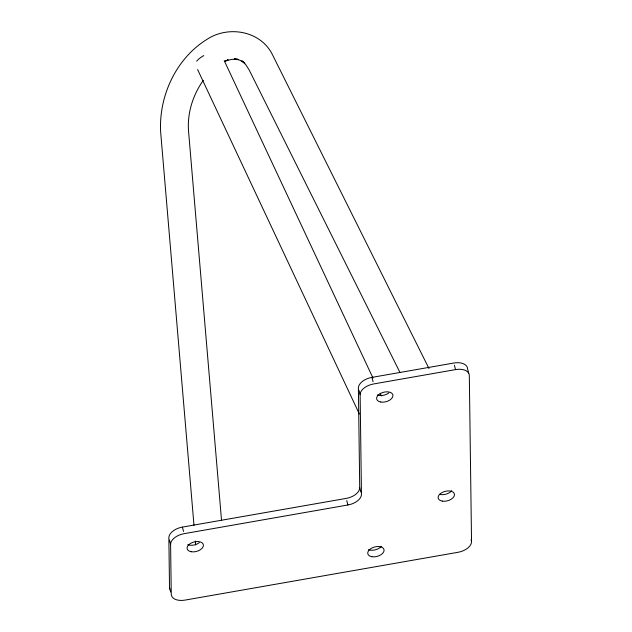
<?xml version="1.0" encoding="UTF-8"?>
<svg xmlns="http://www.w3.org/2000/svg" width="632" height="632" viewBox="0 0 632 632"><rect width="100%" height="100%" fill="white"/><g stroke="black" fill="none" stroke-linecap="round" stroke-linejoin="round"><path stroke-width="0.95" d="M203.275 80.398C193.044 94.768 187.333 112.583 188.47 130.279L221.54 520.452M224.723 61.359L227.978 59.858M227.939 59.843L225.403 60.925L231.865 59.369L238.082 59.337L234.227 58.729L239.883 60.214L244.924 63.161M360.88 492.099L359.719 487.714L358.391 388.072A13.951 8.145 -14.8 0 1 371.932 377.375L453.823 363.029A13.951 8.145 -14.8 0 1 467.585 368.946L468.739 373.33M455.561 369.602L373.662 383.948A13.951 8.145 -14.8 0 0 360.129 394.645L361.457 494.287A13.951 8.145 -14.8 0 1 347.916 504.984L184.133 533.669A13.951 8.145 -14.8 0 0 170.593 544.365L171.256 594.191A13.951 8.145 -14.8 0 0 185.018 600.1L457.995 552.297A13.951 8.145 -14.8 0 0 471.535 541.6L469.315 375.519A13.951 8.145 -14.8 0 0 455.561 369.602L454.4 365.225M169.771 589.087A13.951 8.145 -14.8 0 1 169.518 587.618L168.855 537.793A13.951 8.145 -14.8 0 1 182.395 527.096L346.178 498.411A13.951 8.145 -14.8 0 0 359.719 487.714M244.15 62.56L241.819 60.775L245.935 64.867L249.229 70.081L399.993 372.501M429.002 368.567L272.85 55.505C261.372 30.849 228.46 24.988 206.751 39.508C175.965 58.634 158.703 96.175 160.647 131.938L193.985 525.287M197.595 69.552L359.379 414.047M224.226 60.648L372.998 378.047M380.124 393.246L381.38 395.932M471.069 539.846L471.535 541.6M371.932 377.375L373.085 381.76M358.968 390.26L360.129 394.645M346.763 500.599L347.916 504.984M182.395 527.096L183.549 531.48M169.431 539.981L170.593 544.365M169.518 587.618L170.68 592.002M195.32 541L195.651 544.926M196.718 61.17A13.951 5.301 -25.1 0 1 203.765 55.6M199.349 542.643A8.374 4.882 -14.8 0 1 187.767 544.673M451.738 490.693A8.374 4.882 -14.8 0 1 439.659 494.335M381.333 546.309A8.374 4.882 -14.8 0 1 368.424 549.65M388.885 392.914A8.374 4.882 -14.8 0 1 377.304 394.945M191.212 551.736A8.374 4.882 -14.8 0 0 203.441 545.274A8.374 4.882 -14.8 0 0 191.093 543.109A8.374 4.882 -14.8 0 0 191.212 551.736M442.266 501.113A8.374 4.882 -14.8 0 0 454.487 494.643A8.374 4.882 -14.8 0 0 442.147 492.478A8.374 4.882 -14.8 0 0 442.266 501.113M371.861 556.721A8.374 4.882 -14.8 0 0 384.09 550.251A8.374 4.882 -14.8 0 0 371.75 548.094A8.374 4.882 -14.8 0 0 371.861 556.721M380.748 402.015A8.374 4.882 -14.8 0 0 392.97 395.545A8.374 4.882 -14.8 0 0 380.63 393.388A8.374 4.882 -14.8 0 0 380.748 402.015"/></g></svg>
